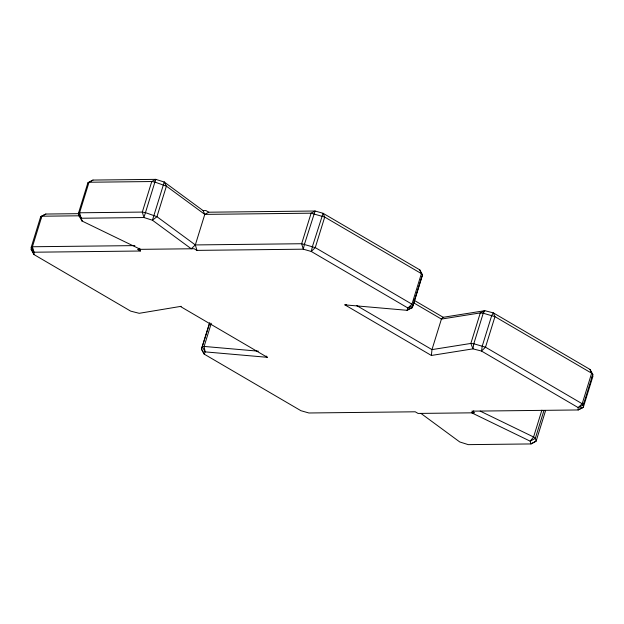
<?xml version="1.0" encoding="UTF-8"?>
<svg xmlns="http://www.w3.org/2000/svg" width="624" height="624" viewBox="0 0 624 624"><rect width="100%" height="100%" fill="white"/><g stroke="black" fill="none" stroke-linecap="round" stroke-linejoin="round"><path stroke-width="0.94" d="M181.194 306.314L139.199 313.31L130.689 311.134L34 254.576L31.2 249.623L31.231 247.26L40.685 216.715L45.856 214.04L78.718 213.665M40.654 219.079L40.685 216.715L45.856 214.04M209.485 323.177L201.466 349.089L204.243 354.159L300.932 410.709L308.903 412.987L415.233 411.793L418.041 413.431L474.622 412.799L471.814 411.161L578.144 409.96L583.315 407.285L592.769 376.74L592.8 374.377L590 369.424L493.311 312.866L484.801 310.69L443.196 317.288L441.425 319.075L431.972 349.612L431.379 355.462L472.984 348.863L481.494 351.047L578.183 407.597L583.346 404.921L592.8 374.377L591.646 373.207L494.957 316.657L483.241 313.217L480.308 312.905L441.425 319.075L413.759 302.89M431.379 355.462L344.885 304.871L407.059 310.307L412.199 307.733L413.08 305.448L411.949 304.169L315.26 247.611L301.657 243.727L195.328 244.928L156.944 216.692L145.525 212.651L142.311 212.082L79.576 212.784L78.413 213.408L81.198 218.244L143.933 217.534L152.435 220.217L191.264 248.773L195.328 244.928L204.781 214.383L203.081 210.6L164.252 182.044L155.75 179.361L93.015 180.063L87.867 182.871L78.413 213.408L79.217 216.177L82.001 221.005L140.447 249.343M209.797 322.741L201.466 349.089L204.243 354.159L205.124 351.874L204.11 346.437L211.279 323.302M421.372 278.117L412.199 307.733L410.436 308.1M541.889 410.155L533.582 436.995L530.182 441.168L530.985 443.937L536.133 441.129L545.587 410.592M543.917 410.6L535.33 438.368L536.133 441.129L530.985 443.937L468.25 444.639L459.748 441.956L420.919 413.4M582.995 405.007L583.565 403.159M421.652 277.196L422.534 274.911L419.757 269.841L323.068 213.291L315.097 211.013L208.767 212.207L204.781 214.383L166.397 186.147L154.978 182.114L151.765 181.537L89.029 182.239L87.867 182.871M473.764 410.904L471.736 412.831L530.182 441.168L535.33 438.368L533.582 436.995L480.176 411.107M409.757 308.545L407.059 310.307L407.932 308.014L411.949 304.169L421.403 273.624L419.757 269.841M93.015 180.063L89.029 182.239L79.576 212.784L82.001 221.005L80.964 217.542L79.217 216.177M356.507 305.471L431.972 349.612L470.855 343.442L473.788 343.762L485.503 347.194L582.192 403.751L583.346 404.921L583.315 407.285L578.144 409.96L578.183 407.597L582.192 403.751L591.646 373.207L590 369.424M591.583 377.247L592.769 376.74M344.885 304.871L346.538 304.457M203.081 210.6L205.959 210.569L208.767 212.207M79.568 215.787L41.87 216.216L32.417 246.753L34.039 252.213L34 254.576L32.354 250.793L31.2 249.623M204.781 214.383L311.111 213.19L324.714 217.074L421.403 273.624L422.534 274.911L413.08 305.448L407.932 308.014L311.251 251.464L303.28 249.187L196.95 250.38L194.142 248.742L137.561 249.374L140.369 251.02L139.558 248.29M134.878 245.606L32.417 246.753L31.231 247.26L34.039 252.213L140.369 251.02M580.203 407.807L582.13 407.784M258.352 351.179L204.11 346.437L202.348 346.804L205.124 351.874L267.298 357.31L266.175 356.023M413.806 300.097L443.196 317.288M180.804 306.712L267.298 357.31M195.328 244.928L196.95 250.38M473.788 343.762L472.984 348.863L470.855 343.442L480.308 312.905L484.801 310.69L483.241 313.217L473.788 343.762M482.297 345.938L481.494 351.047L485.503 347.194L494.957 316.657L493.311 312.866L491.751 315.401L482.297 345.938M304.481 244.187L303.28 249.187L301.657 243.727L311.111 213.19L315.097 211.013L304.481 244.187M312.445 246.464L311.251 251.464L315.26 247.611L324.714 217.074L323.068 213.291L312.445 246.464M155.75 179.361L143.933 217.534L142.311 212.082L151.765 181.537L155.75 179.361M164.252 182.044L152.435 220.217L156.944 216.692L166.397 186.147L164.252 182.044"/></g></svg>
